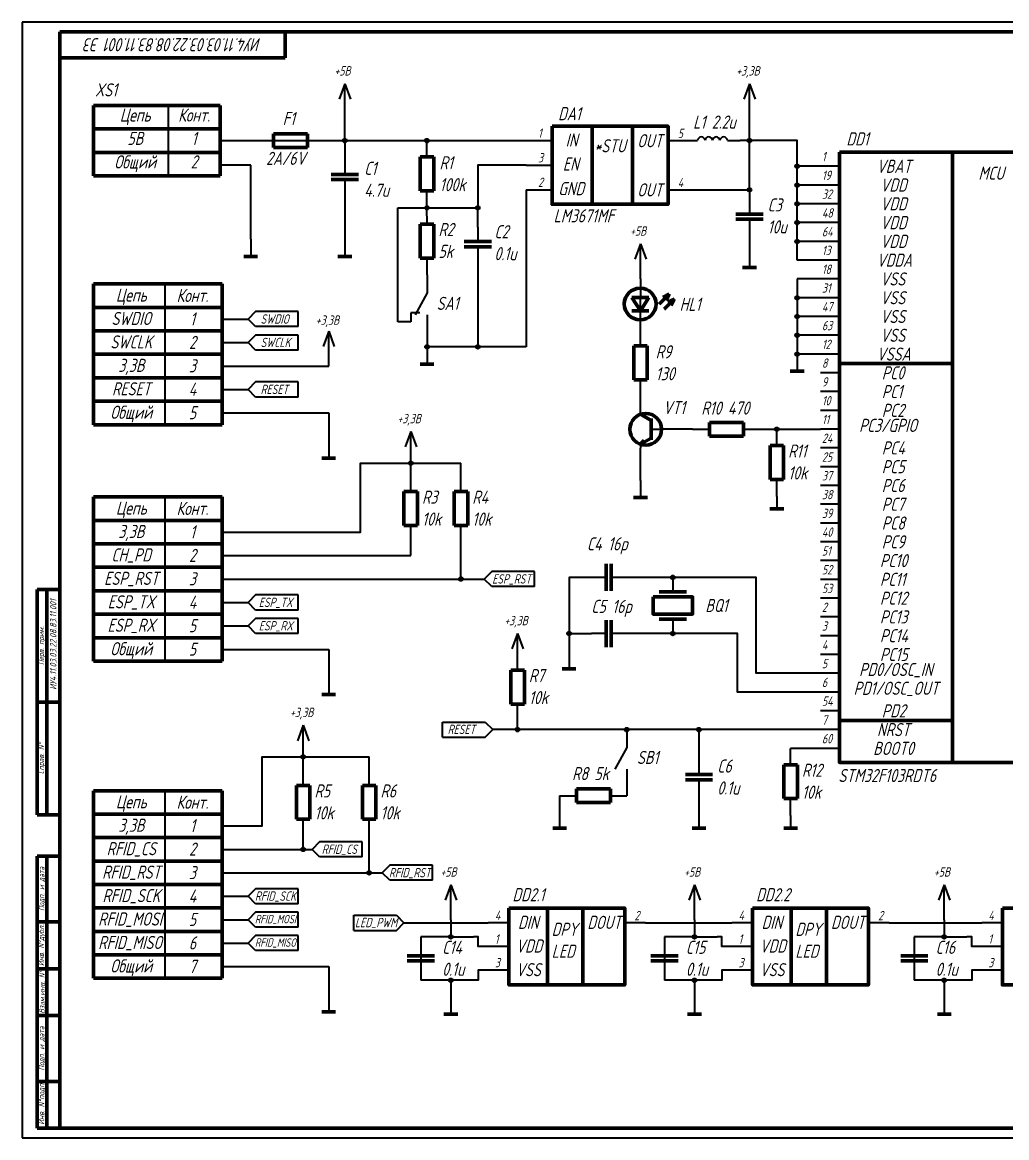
# Model space of a CAD drawing. Header units: millimetres. Extents: x -57 to 784, y 6 to 600.
# Drawn here: x -57 to 468, y 6 to 600 of the extents above; entities that cross this region are included whole.
import ezdxf

# ---------------------------------------------------------------- set-up
doc = ezdxf.new("R2010")
doc.units = ezdxf.units.MM
doc.layers.get('0').update_dxf_attribs({"lineweight": 35})
doc.layers.add('Format', color=7, linetype='Continuous', lineweight=70)
doc.layers.add('Tonk', color=7, linetype='Continuous', lineweight=35)
doc.styles.get("Standard").update_dxf_attribs({"font": '', "width": 0.8, "oblique": 15})
doc.styles.get('Standard').set_extended_font_data('GOST type B')
pattern_1 = [(0, (-50.5334, 0.5446), (0, 6.985), [5.08, -1.905]), (90, (-50.5334, 0.5446), (-6.985, 4e-16), [5.08, -1.905])]

msp = doc.modelspace()

# ---------------------------------------------------------------- hatches: boundary and pattern name
h = msp.add_hatch(color=256)
h.dxf.hatch_style = 1
h.paths.add_polyline_path([(114.01, 536.62), (115.01, 536.62), (116.01, 536.62, 1)])
h.paths.add_polyline_path([(115.01, 536.62), (114.01, 536.62, 0.414214), (115.01, 535.62)])
h.paths.add_polyline_path([(116.01, 536.62), (115.01, 536.62), (115.01, 535.62, 0.414214)])
h = msp.add_hatch(color=256)
h.dxf.hatch_style = 1
h.paths.add_polyline_path([(157.79, 536.62), (158.79, 536.62), (159.79, 536.62, 1)])
h.paths.add_polyline_path([(158.79, 536.62), (157.79, 536.62, 0.414214), (158.79, 535.62)])
h.paths.add_polyline_path([(159.79, 536.62), (158.79, 536.62), (158.79, 535.62, 0.414214)])
h = msp.add_hatch(color=256)
h.dxf.hatch_style = 1
h.paths.add_polyline_path([(329.57, 536.62), (330.57, 536.62), (331.57, 536.62, 1)])
h.paths.add_polyline_path([(330.57, 536.62), (329.57, 536.62, 0.414214), (330.57, 535.62)])
h.paths.add_polyline_path([(331.57, 536.62), (330.57, 536.62), (330.57, 535.62, 0.414214)])
h = msp.add_hatch(color=256)
h.dxf.hatch_style = 1
h.paths.add_polyline_path([(354.96, 522.94, 0.414214), (355.96, 521.94), (355.96, 523.94, 0.414214)])
h.paths.add_polyline_path([(356.96, 522.94, 0.414214), (355.96, 523.94), (355.96, 522.94)])
h.paths.add_polyline_path([(355.96, 521.94, 0.414214), (356.96, 522.94), (355.96, 522.94)])
h = msp.add_hatch()
h.set_pattern_fill('ANGLE', color=256)
h.set_pattern_definition([(0, (-209.8256, 14.222), (0, 6.985), [5.08, -1.905]), (90, (-209.8256, 14.222), (-6.985, 4e-16), [5.08, -1.905])])
h.paths.add_polyline_path([(163.19, 521.68, 0.414214), (162.19, 520.68), (163.19, 520.68)])
h.paths.add_polyline_path([(163.19, 521.68), (163.19, 519.68, 0.414214), (164.19, 520.68, 0.414214)])
h.paths.add_polyline_path([(163.19, 520.68), (162.19, 520.68, 0.414214), (163.19, 519.68)])
h = msp.add_hatch()
h.set_pattern_fill('ANGLE', color=256)
h.set_pattern_definition(pattern_1)
h.paths.add_polyline_path([(162.19, 520.68), (164.19, 520.68, 1)])
h.paths.add_polyline_path([(163.19, 520.68), (162.19, 520.68, 0.414214), (163.19, 519.68)])
h.paths.add_polyline_path([(164.19, 520.68), (163.19, 520.68), (163.19, 519.68, 0.414214)])
h = msp.add_hatch()
h.set_pattern_fill('ANGLE', color=256)
h.set_pattern_definition(pattern_1)
h.paths.add_polyline_path([(162.19, 520.68), (164.19, 520.68, 1)])
h.paths.add_polyline_path([(163.19, 520.68), (162.19, 520.68, 0.414214), (163.19, 519.68)])
h.paths.add_polyline_path([(164.19, 520.68), (163.19, 520.68), (163.19, 519.68, 0.414214)])
h = msp.add_hatch(color=256)
h.dxf.hatch_style = 1
h.paths.add_polyline_path([(329.57, 510.45), (330.57, 510.45), (331.57, 510.45, 1)])
h.paths.add_polyline_path([(330.57, 510.45), (329.57, 510.45, 0.414214), (330.57, 509.45)])
h.paths.add_polyline_path([(331.57, 510.45), (330.57, 510.45), (330.57, 509.45, 0.414214)])
h = msp.add_hatch(color=256)
h.dxf.hatch_style = 1
h.paths.add_polyline_path([(355.96, 513.94, 0.414214), (354.96, 512.94, 0.414214), (355.96, 511.94)])
h.paths.add_polyline_path([(355.96, 513.94), (355.96, 512.94), (356.96, 512.94, 0.414214)])
h.paths.add_polyline_path([(356.96, 512.94), (355.96, 512.94), (355.96, 511.94, 0.414214)])
h = msp.add_hatch()
h.set_pattern_fill('ANGLE', color=256)
h.set_pattern_definition(pattern_1)
h.paths.add_polyline_path([(322.48, 508, 0.414214), (321.48, 507), (322.48, 507)])
h.paths.add_polyline_path([(322.48, 508), (322.48, 506, 0.414214), (323.48, 507, 0.414214)])
h.paths.add_polyline_path([(322.48, 507), (321.48, 507, 0.414214), (322.48, 506)])
h = msp.add_hatch()
h.set_pattern_fill('ANGLE', color=256)
h.set_pattern_definition(pattern_1)
h.paths.add_polyline_path([(322.48, 508, 0.414214), (321.48, 507), (322.48, 507)])
h.paths.add_polyline_path([(322.48, 508), (322.48, 506, 0.414214), (323.48, 507, 0.414214)])
h.paths.add_polyline_path([(322.48, 507), (321.48, 507, 0.414214), (322.48, 506)])
h = msp.add_hatch(color=256)
h.dxf.hatch_style = 1
h.paths.add_polyline_path([(157.8, 500.86), (158.8, 500.86), (159.8, 500.86, 1)])
h.paths.add_polyline_path([(158.8, 500.86), (157.8, 500.86, 0.414214), (158.8, 499.86)])
h.paths.add_polyline_path([(159.8, 500.86), (158.8, 500.86), (158.8, 499.86, 0.414214)])
h = msp.add_hatch(color=256)
h.dxf.hatch_style = 1
h.paths.add_polyline_path([(184.85, 500.85), (185.85, 500.85), (186.85, 500.85, 1)])
h.paths.add_polyline_path([(185.85, 500.85), (184.85, 500.85, 0.414214), (185.85, 499.85)])
h.paths.add_polyline_path([(186.85, 500.85), (185.85, 500.85), (185.85, 499.85, 0.414214)])
h = msp.add_hatch(color=256)
h.dxf.hatch_style = 1
h.paths.add_polyline_path([(355.96, 503.94, 0.414214), (354.96, 502.94, 0.414214), (355.96, 501.94)])
h.paths.add_polyline_path([(355.96, 503.94), (355.96, 502.94), (356.96, 502.94, 0.414214)])
h.paths.add_polyline_path([(356.96, 502.94), (355.96, 502.94), (355.96, 501.94, 0.414214)])
h = msp.add_hatch(color=256)
h.dxf.hatch_style = 1
h.paths.add_polyline_path([(355.96, 493.94, 0.414214), (354.96, 492.94, 0.414214), (355.96, 491.94)])
h.paths.add_polyline_path([(355.96, 493.94), (355.96, 492.94), (356.96, 492.94, 0.414214)])
h.paths.add_polyline_path([(356.96, 492.94), (355.96, 492.94), (355.96, 491.94, 0.414214)])
h = msp.add_hatch(color=256)
h.dxf.hatch_style = 1
h.paths.add_polyline_path([(355.96, 483.94, 0.414214), (354.96, 482.94, 0.414214), (355.96, 481.94)])
h.paths.add_polyline_path([(355.96, 483.94), (355.96, 482.94), (356.96, 482.94, 0.414214)])
h.paths.add_polyline_path([(356.96, 482.94), (355.96, 482.94), (355.96, 481.94, 0.414214)])
h = msp.add_hatch(color=256)
h.dxf.hatch_style = 1
h.paths.add_polyline_path([(355.96, 453.94, 0.414214), (354.96, 452.94, 0.414214), (355.96, 451.94)])
h.paths.add_polyline_path([(355.96, 453.94), (355.96, 452.94), (356.96, 452.94, 0.414214)])
h.paths.add_polyline_path([(356.96, 452.94), (355.96, 452.94), (355.96, 451.94, 0.414214)])
h = msp.add_hatch(color=256)
h.dxf.hatch_style = 1
h.paths.add_polyline_path([(355.96, 443.94, 0.414214), (354.96, 442.94, 0.414214), (355.96, 441.94)])
h.paths.add_polyline_path([(355.96, 443.94), (355.96, 442.94), (356.96, 442.94, 0.414214)])
h.paths.add_polyline_path([(356.96, 442.94), (355.96, 442.94), (355.96, 441.94, 0.414214)])
h = msp.add_hatch(color=256)
h.dxf.hatch_style = 1
h.paths.add_polyline_path([(355.96, 433.94, 0.414214), (354.96, 432.94, 0.414214), (355.96, 431.94)])
h.paths.add_polyline_path([(355.96, 433.94), (355.96, 432.94), (356.96, 432.94, 0.414214)])
h.paths.add_polyline_path([(356.96, 432.94), (355.96, 432.94), (355.96, 431.94, 0.414214)])
h = msp.add_hatch(color=256)
h.dxf.hatch_style = 1
h.paths.add_polyline_path([(157.81, 426.81), (158.81, 426.81), (159.81, 426.81, 1)])
h.paths.add_polyline_path([(158.81, 426.81), (157.81, 426.81, 0.414214), (158.81, 425.81)])
h.paths.add_polyline_path([(159.81, 426.81), (158.81, 426.81), (158.81, 425.81, 0.414214)])
h = msp.add_hatch(color=256)
h.dxf.hatch_style = 1
h.paths.add_polyline_path([(184.85, 426.81), (185.85, 426.81), (186.85, 426.81, 1)])
h.paths.add_polyline_path([(185.85, 426.81), (184.85, 426.81, 0.414214), (185.85, 425.81)])
h.paths.add_polyline_path([(186.85, 426.81), (185.85, 426.81), (185.85, 425.81, 0.414214)])
h = msp.add_hatch(color=256)
h.dxf.hatch_style = 1
h.paths.add_polyline_path([(355.96, 423.94, 0.414214), (354.96, 422.94, 0.414214), (355.96, 421.94)])
h.paths.add_polyline_path([(355.96, 423.94), (355.96, 422.94), (356.96, 422.94, 0.414214)])
h.paths.add_polyline_path([(356.96, 422.94), (355.96, 422.94), (355.96, 421.94, 0.414214)])
h = msp.add_hatch(color=256)
h.dxf.hatch_style = 1
h.paths.add_polyline_path([(344.15, 382.94), (345.15, 382.94), (346.15, 382.94, 1)])
h.paths.add_polyline_path([(345.15, 382.94), (344.15, 382.94, 0.414214), (345.15, 381.94)])
h.paths.add_polyline_path([(346.15, 382.94), (345.15, 382.94), (345.15, 381.94, 0.414214)])
h = msp.add_hatch(color=256)
h.dxf.hatch_style = 1
h.paths.add_polyline_path([(149.13, 364.88), (150.13, 364.88), (151.13, 364.88, 1)])
h.paths.add_polyline_path([(150.13, 364.88), (149.13, 364.88, 0.414214), (150.13, 363.88)])
h.paths.add_polyline_path([(151.13, 364.88), (150.13, 364.88), (150.13, 363.88, 0.414214)])
h = msp.add_hatch()
h.set_pattern_fill('ANGLE', color=256)
h.set_pattern_definition([(0, (31.8485, -201.041), (0, 6.985), [5.08, -1.905]), (90, (31.8485, -201.041), (-6.985, 4e-16), [5.08, -1.905])])
h.paths.add_polyline_path([(244.57, 319.09), (246.57, 319.09, 1)])
h.paths.add_polyline_path([(245.57, 319.09), (244.57, 319.09, 0.414214), (245.57, 318.09)])
h.paths.add_polyline_path([(246.57, 319.09), (245.57, 319.09), (245.57, 318.09, 0.414214)])
h = msp.add_hatch(color=256)
h.dxf.hatch_style = 1
h.paths.add_polyline_path([(175.88, 303.14), (176.88, 303.14), (177.88, 303.14, 1)])
h.paths.add_polyline_path([(176.88, 303.14), (175.88, 303.14, 0.414214), (176.88, 302.14)])
h.paths.add_polyline_path([(177.88, 303.14), (176.88, 303.14), (176.88, 302.14, 0.414214)])
h = msp.add_hatch(color=256)
h.dxf.hatch_style = 1
h.paths.add_polyline_path([(288.76, 304.03), (289.76, 304.03), (290.76, 304.03, 1)])
h.paths.add_polyline_path([(289.76, 304.03), (288.76, 304.03, 0.414214), (289.76, 303.03)])
h.paths.add_polyline_path([(290.76, 304.03), (289.76, 304.03), (289.76, 303.03, 0.414214)])
h = msp.add_hatch(color=256)
h.dxf.hatch_style = 1
h.paths.add_polyline_path([(233.45, 274.1), (234.45, 274.1), (235.45, 274.1, 1)])
h.paths.add_polyline_path([(234.45, 274.1), (233.45, 274.1, 0.414214), (234.45, 273.1)])
h.paths.add_polyline_path([(235.45, 274.1), (234.45, 274.1), (234.45, 273.1, 0.414214)])
h = msp.add_hatch(color=256)
h.dxf.hatch_style = 1
h.paths.add_polyline_path([(288.76, 274.1), (289.76, 274.1), (290.76, 274.1, 1)])
h.paths.add_polyline_path([(289.76, 274.1), (288.76, 274.1, 0.414214), (289.76, 273.1)])
h.paths.add_polyline_path([(290.76, 274.1), (289.76, 274.1), (289.76, 273.1, 0.414214)])
h = msp.add_hatch()
h.set_pattern_fill('ANGLE', color=256)
h.set_pattern_definition([(0, (-68.484, -241.0816), (0, 6.985), [5.08, -1.905]), (90, (-68.484, -241.0816), (-6.985, 4e-16), [5.08, -1.905])])
h.paths.add_polyline_path([(304.53, 266.37, 0.414214), (303.53, 265.37), (304.53, 265.37)])
h.paths.add_polyline_path([(304.53, 266.37), (304.53, 264.37, 0.414214), (305.53, 265.37, 0.414214)])
h.paths.add_polyline_path([(304.53, 265.37), (303.53, 265.37, 0.414214), (304.53, 264.37)])
h = msp.add_hatch(color=256)
h.dxf.hatch_style = 1
h.paths.add_polyline_path([(206.04, 222.94), (207.04, 222.94), (208.04, 222.94, 1)])
h.paths.add_polyline_path([(207.04, 222.94), (206.04, 222.94, 0.414214), (207.04, 221.94)])
h.paths.add_polyline_path([(208.04, 222.94), (207.04, 222.94), (207.04, 221.94, 0.414214)])
h = msp.add_hatch(color=256)
h.dxf.hatch_style = 1
h.paths.add_polyline_path([(264.19, 222.94), (265.19, 222.94), (266.19, 222.94, 1)])
h.paths.add_polyline_path([(265.19, 222.94), (264.19, 222.94, 0.414214), (265.19, 221.94)])
h.paths.add_polyline_path([(266.19, 222.94), (265.19, 222.94), (265.19, 221.94, 0.414214)])
h = msp.add_hatch(color=256)
h.dxf.hatch_style = 1
h.paths.add_polyline_path([(302.67, 222.94), (303.67, 222.94), (304.67, 222.94, 1)])
h.paths.add_polyline_path([(303.67, 222.94), (302.67, 222.94, 0.414214), (303.67, 221.94)])
h.paths.add_polyline_path([(304.67, 222.94), (303.67, 222.94), (303.67, 221.94, 0.414214)])
h = msp.add_hatch(color=256)
h.dxf.hatch_style = 1
h.paths.add_polyline_path([(91.85, 208.44), (92.85, 208.44), (93.85, 208.44, 1)])
h.paths.add_polyline_path([(92.85, 208.44), (91.85, 208.44, 0.414214), (92.85, 207.44)])
h.paths.add_polyline_path([(93.85, 208.44), (92.85, 208.44), (92.85, 207.44, 0.414214)])
h = msp.add_hatch(color=256)
h.dxf.hatch_style = 1
h.paths.add_polyline_path([(91.85, 159.19), (92.85, 159.19), (93.85, 159.19, 1)])
h.paths.add_polyline_path([(92.85, 159.19), (91.85, 159.19, 0.414214), (92.85, 158.19)])
h.paths.add_polyline_path([(93.85, 159.19), (92.85, 159.19), (92.85, 158.19, 0.414214)])
h = msp.add_hatch(color=256)
h.dxf.hatch_style = 1
h.paths.add_polyline_path([(127.01, 146.7), (128.01, 146.7), (129.01, 146.7, 1)])
h.paths.add_polyline_path([(128.01, 146.7), (127.01, 146.7, 0.414214), (128.01, 145.7)])
h.paths.add_polyline_path([(129.01, 146.7), (128.01, 146.7), (128.01, 145.7, 0.414214)])
h = msp.add_hatch(color=256)
h.dxf.hatch_style = 1
h.paths.add_polyline_path([(170.49, 112.59), (171.49, 112.59), (172.49, 112.59, 1)])
h.paths.add_polyline_path([(171.49, 112.59), (170.49, 112.59, 0.414214), (171.49, 111.59)])
h.paths.add_polyline_path([(172.49, 112.59), (171.49, 112.59), (171.49, 111.59, 0.414214)])
h = msp.add_hatch(color=256)
h.dxf.hatch_style = 1
h.paths.add_polyline_path([(300.28, 112.59), (301.28, 112.59), (302.28, 112.59, 1)])
h.paths.add_polyline_path([(301.28, 112.59), (300.28, 112.59, 0.414214), (301.28, 111.59)])
h.paths.add_polyline_path([(302.28, 112.59), (301.28, 112.59), (301.28, 111.59, 0.414214)])
h = msp.add_hatch(color=256)
h.dxf.hatch_style = 1
h.paths.add_polyline_path([(433.33, 112.59), (434.33, 112.59), (435.33, 112.59, 1)])
h.paths.add_polyline_path([(434.33, 112.59), (433.33, 112.59, 0.414214), (434.33, 111.59)])
h.paths.add_polyline_path([(435.33, 112.59), (434.33, 112.59), (434.33, 111.59, 0.414214)])
h = msp.add_hatch(color=256)
h.dxf.hatch_style = 1
h.paths.add_polyline_path([(170.49, 89.46), (171.49, 89.46), (172.49, 89.46, 1)])
h.paths.add_polyline_path([(171.49, 89.46), (170.49, 89.46, 0.414214), (171.49, 88.46)])
h.paths.add_polyline_path([(172.49, 89.46), (171.49, 89.46), (171.49, 88.46, 0.414214)])
h = msp.add_hatch(color=256)
h.dxf.hatch_style = 1
h.paths.add_polyline_path([(300.28, 89.46), (301.28, 89.46), (302.28, 89.46, 1)])
h.paths.add_polyline_path([(301.28, 89.46), (300.28, 89.46, 0.414214), (301.28, 88.46)])
h.paths.add_polyline_path([(302.28, 89.46), (301.28, 89.46), (301.28, 88.46, 0.414214)])
h = msp.add_hatch(color=256)
h.dxf.hatch_style = 1
h.paths.add_polyline_path([(433.33, 89.46), (434.33, 89.46), (435.33, 89.46, 1)])
h.paths.add_polyline_path([(434.33, 89.46), (433.33, 89.46, 0.414214), (434.33, 88.46)])
h.paths.add_polyline_path([(435.33, 89.46), (434.33, 89.46), (434.33, 88.46, 0.414214)])

# ---------------------------------------------------------------- linework, layer by layer
for p, q in [((115.01, 566.92), (112.01, 558.71)), ((115.01, 536.62), (115.01, 566.92)), ((115.01, 566.92), (118.01, 558.71)), ((330.57, 566.92), (327.57, 558.71)), ((330.57, 536.62), (330.57, 566.92)), ((330.57, 566.92), (333.57, 558.71)), ((20.91, 555.35), (20.91, 517.89)), ((48.54, 536.62), (225.47, 536.62)), ((115.01, 536.62), (115.01, 518.62)), ((287.19, 536.62), (302.96, 536.62)), ((64.93, 523.56), (48.54, 523.56)), ((64.93, 484.15), (64.93, 523.56)), ((211.69, 523.54), (225.47, 523.54)), ((355.96, 472.94), (355.96, 522.94)), ((378.44, 522.94), (355.96, 522.94)), ((378.44, 522.94), (368.44, 522.94)), ((115.01, 515.91), (115.01, 508.24)), ((378.44, 512.94), (355.96, 512.94)), ((378.44, 512.94), (368.44, 512.94)), ((115.01, 508.24), (115.01, 484.15)), ((211.69, 510.45), (225.47, 510.45)), ((287.19, 510.45), (299.4, 510.45)), ((330.57, 510.45), (330.57, 497.48)), ((378.44, 502.94), (355.96, 502.94)), ((378.44, 502.94), (368.44, 502.94)), ((330.57, 494.77), (330.57, 487.09)), ((185.85, 490.53), (185.85, 482.85)), ((330.57, 487.09), (330.57, 478.25)), ((378.44, 492.94), (355.96, 492.94)), ((378.44, 492.94), (368.44, 492.94)), ((272.5, 481.62), (269.5, 473.42)), ((272.5, 463.08), (272.5, 481.62)), ((272.5, 481.62), (275.49, 473.42)), ((378.44, 482.94), (355.96, 482.94)), ((378.44, 482.94), (368.44, 482.94)), ((185.85, 480.14), (185.85, 472.46)), ((378.44, 472.94), (355.96, 472.94)), ((378.44, 472.94), (368.44, 472.94)), ((158.81, 465.07), (158.81, 455.56)), ((19.16, 460.29), (19.16, 385.36)), ((272.5, 463.08), (272.5, 453.15)), ((378.44, 462.94), (355.96, 462.94)), ((378.44, 462.94), (368.44, 462.94)), ((158.81, 455.56), (152.47, 443.94)), ((272.5, 445.92), (272.5, 453.15)), ((378.44, 452.94), (355.96, 452.94)), ((378.44, 452.94), (368.44, 452.94)), ((67.53, 445.56), (63.53, 441.56)), ((90.26, 445.56), (67.53, 445.56)), ((90.26, 437.56), (90.26, 445.56)), ((272.5, 435.98), (272.5, 445.92)), ((49.65, 441.56), (63.53, 441.56)), ((67.53, 437.56), (63.53, 441.56)), ((158.81, 443.94), (158.81, 426.81)), ((378.44, 442.94), (355.96, 442.94)), ((378.44, 442.94), (368.44, 442.94)), ((90.26, 437.56), (67.53, 437.56)), ((106.44, 435.12), (103.44, 426.91)), ((106.44, 416.58), (106.44, 435.12)), ((106.44, 435.12), (109.44, 426.91)), ((49.65, 429.07), (63.53, 429.07)), ((67.53, 433.07), (63.53, 429.07)), ((67.53, 425.07), (63.53, 429.07)), ((90.26, 433.07), (67.53, 433.07)), ((90.26, 425.07), (90.26, 433.07)), ((378.44, 432.94), (355.96, 432.94)), ((378.44, 432.94), (368.44, 432.94)), ((90.26, 425.07), (67.53, 425.07)), ((378.44, 422.94), (355.96, 422.94)), ((378.44, 422.94), (368.44, 422.94)), ((49.65, 416.58), (106.44, 416.58)), ((378.44, 412.94), (368.44, 412.94)), ((49.65, 404.09), (63.53, 404.09)), ((67.53, 408.09), (63.53, 404.09)), ((67.53, 400.09), (63.53, 404.09)), ((90.26, 408.09), (67.53, 408.09)), ((90.26, 400.09), (90.26, 408.09)), ((90.26, 400.09), (67.53, 400.09)), ((272.5, 390.89), (272.5, 400.21)), ((378.44, 402.94), (368.44, 402.94)), ((378.44, 392.94), (368.44, 392.94)), ((49.65, 391.6), (106.44, 391.6)), ((150.13, 381.7), (147.13, 373.49)), ((150.13, 366.55), (150.13, 381.7)), ((150.13, 381.7), (153.13, 373.49)), ((278.13, 382.94), (283.75, 382.94)), ((300.26, 382.94), (283.75, 382.94)), ((378.44, 382.94), (368.44, 382.94)), ((272.5, 374.98), (272.5, 372.93)), ((272.5, 355.7), (272.5, 372.93)), ((378.44, 372.94), (368.44, 372.94)), ((378.44, 362.94), (368.44, 362.94)), ((378.44, 352.94), (368.44, 352.94)), ((19.16, 346.85), (19.16, 259.44)), ((378.44, 342.94), (368.44, 342.94)), ((378.44, 332.94), (368.44, 332.94)), ((49.65, 328.12), (106.44, 328.12)), ((378.44, 322.94), (368.44, 322.94)), ((49.65, 315.63), (150.14, 315.63)), ((378.44, 312.94), (368.44, 312.94)), ((49.65, 303.14), (189.29, 303.14)), ((193.29, 307.14), (189.29, 303.14)), ((193.29, 299.14), (189.29, 303.14)), ((216.02, 307.14), (193.29, 307.14)), ((216.02, 299.14), (216.02, 307.14)), ((254.16, 304.03), (246.48, 304.03)), ((264.55, 304.03), (256.87, 304.03)), ((289.76, 304.03), (289.76, 296.35)), ((378.44, 302.94), (368.44, 302.94)), ((216.02, 299.14), (193.29, 299.14)), ((67.53, 294.65), (63.53, 290.65)), ((90.26, 294.65), (67.53, 294.65)), ((90.26, 286.65), (90.26, 294.65)), ((378.44, 292.94), (368.44, 292.94)), ((49.65, 290.65), (63.53, 290.65)), ((67.53, 286.65), (63.53, 290.65)), ((90.26, 286.65), (67.53, 286.65)), ((67.53, 282.17), (63.53, 278.17)), ((90.26, 282.17), (67.53, 282.17)), ((90.26, 274.17), (90.26, 282.17)), ((289.76, 281.78), (289.76, 274.1)), ((378.44, 282.94), (368.44, 282.94)), ((49.65, 278.17), (63.53, 278.17)), ((67.53, 274.17), (63.53, 278.17)), ((90.26, 274.17), (67.53, 274.17)), ((207.04, 274.12), (204.04, 265.92)), ((207.04, 258.98), (207.04, 274.12)), ((207.04, 274.12), (210.03, 265.92)), ((254.16, 274.1), (246.48, 274.1)), ((264.55, 274.1), (256.87, 274.1)), ((378.44, 272.94), (368.44, 272.94)), ((49.65, 265.68), (106.44, 265.68)), ((378.44, 262.94), (368.44, 262.94)), ((378.44, 252.94), (368.44, 252.94)), ((378.44, 242.94), (368.44, 242.94)), ((378.44, 232.94), (368.44, 232.94)), ((167.08, 218.94), (167.08, 226.94)), ((167.08, 226.94), (189.81, 226.94)), ((189.81, 226.94), (193.81, 222.94)), ((92.85, 225.26), (89.85, 217.05)), ((92.85, 210.11), (92.85, 225.26)), ((92.85, 225.26), (95.84, 217.05)), ((189.81, 218.94), (193.81, 222.94)), ((349.8, 222.94), (193.81, 222.94)), ((265.19, 222.94), (265.19, 213.44)), ((303.67, 222.94), (303.67, 206.69)), ((368.44, 222.94), (349.8, 222.94)), ((378.44, 222.94), (368.44, 222.94)), ((167.08, 218.94), (189.81, 218.94)), ((265.19, 213.44), (258.85, 201.82)), ((368.44, 212.94), (352.49, 212.97)), ((378.44, 212.94), (368.44, 212.94)), ((303.67, 206.69), (303.67, 199.01)), ((265.19, 201.82), (265.19, 187.78)), ((303.67, 196.3), (303.67, 188.63)), ((19.16, 190.41), (19.16, 90.51)), ((303.67, 188.63), (303.67, 177.17)), ((101.59, 163.19), (97.59, 159.19)), ((124.32, 163.19), (101.59, 163.19)), ((124.32, 155.19), (124.32, 163.19)), ((49.65, 159.19), (97.59, 159.19)), ((101.59, 155.19), (97.59, 159.19)), ((124.32, 155.19), (101.59, 155.19)), ((139, 150.7), (135, 146.7)), ((161.73, 150.7), (139, 150.7)), ((161.73, 142.7), (161.73, 150.7)), ((49.65, 146.7), (135, 146.7)), ((139, 142.7), (135, 146.7)), ((161.73, 142.7), (139, 142.7)), ((67.53, 138.22), (63.53, 134.22)), ((90.26, 138.22), (67.53, 138.22)), ((90.26, 130.22), (90.26, 138.22)), ((171.49, 140.27), (168.49, 132.06)), ((171.49, 121.73), (171.49, 140.27)), ((171.49, 140.27), (174.48, 132.06)), ((301.28, 140.27), (298.28, 132.06)), ((301.28, 121.73), (301.28, 140.27)), ((301.28, 140.27), (304.28, 132.06)), ((434.33, 140.27), (431.33, 132.06)), ((434.33, 121.73), (434.33, 140.27)), ((434.33, 140.27), (437.33, 132.06)), ((49.65, 134.22), (63.53, 134.22)), ((67.53, 130.22), (63.53, 134.22)), ((67.53, 125.73), (63.53, 121.73)), ((90.26, 130.22), (67.53, 130.22)), ((90.26, 125.73), (67.53, 125.73)), ((90.26, 117.73), (90.26, 125.73)), ((49.65, 121.73), (63.53, 121.73)), ((67.53, 117.73), (63.53, 121.73)), ((119.81, 116.06), (119.81, 124.06)), ((119.81, 124.06), (142.54, 124.06)), ((142.54, 124.06), (146.54, 120.06)), ((142.54, 116.06), (146.54, 120.06)), ((146.54, 120.06), (191.47, 120.06)), ((202.47, 120.06), (191.47, 120.06)), ((275.15, 120.06), (264.15, 120.06)), ((332.27, 120.06), (321.26, 120.06)), ((404.95, 120.06), (393.94, 120.06)), ((465.31, 120.06), (454.31, 120.06)), ((67.53, 113.24), (63.53, 109.24)), ((90.26, 117.73), (67.53, 117.73)), ((90.26, 113.24), (67.53, 113.24)), ((90.26, 105.24), (90.26, 113.24)), ((119.81, 116.06), (142.54, 116.06)), ((49.65, 109.24), (63.53, 109.24)), ((67.53, 105.24), (63.53, 109.24)), ((155.54, 112.59), (155.54, 102.52)), ((202.47, 107.47), (191.47, 107.47)), ((285.34, 112.59), (285.34, 102.52)), ((332.27, 107.47), (321.26, 107.47)), ((418.38, 112.59), (418.38, 102.52)), ((465.31, 107.47), (454.31, 107.47)), ((90.26, 105.24), (67.53, 105.24)), ((49.65, 96.75), (106.44, 96.75)), ((155.54, 99.81), (155.54, 89.46)), ((285.34, 99.81), (285.34, 89.46)), ((418.38, 99.81), (418.38, 89.46)), ((202.47, 94.87), (191.47, 94.87)), ((332.27, 94.87), (321.26, 94.87)), ((465.31, 94.87), (454.31, 94.87))]:
    msp.add_line(p, q)
at = {"lineweight": 70}
for p, q in [((-18.86, 555.35), (48.54, 555.35)), ((-18.86, 555.35), (-18.86, 517.89)), ((48.54, 555.35), (48.54, 517.89)), ((-18.86, 542.87), (48.54, 542.87)), ((-18.86, 530.38), (48.54, 530.38)), ((-18.86, 517.89), (48.54, 517.89)), ((61.26, 474.98), (68.6, 474.98)), ((111.34, 474.98), (118.68, 474.98)), ((326.9, 469.07), (334.24, 469.07)), ((49.65, 460.29), (-18.86, 460.29)), ((-18.86, 460.29), (-18.86, 385.36)), ((49.65, 460.29), (49.65, 385.36)), ((49.65, 447.8), (-18.86, 447.8)), ((49.65, 435.31), (-18.86, 435.31)), ((49.65, 422.82), (-18.86, 422.82)), ((49.65, 422.82), (-18.86, 422.82)), ((155.13, 417.63), (162.48, 417.63)), ((49.65, 410.34), (-18.86, 410.34)), ((49.65, 410.34), (-18.86, 410.34)), ((352.29, 413.77), (359.63, 413.77)), ((49.65, 397.85), (-18.86, 397.85)), ((49.65, 385.36), (-18.86, 385.36)), ((110.11, 367.54), (102.77, 367.54)), ((49.65, 346.85), (-18.86, 346.85)), ((-18.86, 346.85), (-18.86, 259.44)), ((49.65, 346.85), (49.65, 259.44)), ((268.83, 346.52), (276.18, 346.52)), ((341.49, 340.52), (348.83, 340.52)), ((49.65, 334.36), (-18.86, 334.36)), ((49.65, 321.87), (-18.86, 321.87)), ((49.65, 309.39), (-18.86, 309.39)), ((49.65, 309.39), (-18.86, 309.39)), ((49.65, 296.9), (-18.86, 296.9)), ((49.65, 296.9), (-18.86, 296.9)), ((49.65, 284.41), (-18.86, 284.41)), ((49.65, 271.92), (-18.86, 271.92)), ((49.65, 259.44), (-18.86, 259.44)), ((230.77, 255.41), (238.12, 255.41)), ((110.11, 241.62), (102.77, 241.62)), ((49.65, 190.41), (-18.86, 190.41)), ((-18.86, 190.41), (-18.86, 90.51)), ((49.65, 190.41), (49.65, 90.51)), ((49.65, 177.92), (-18.86, 177.92)), ((225.74, 170.53), (233.08, 170.53)), ((300, 170.53), (307.34, 170.53)), ((348.83, 170.53), (356.17, 170.53)), ((49.65, 165.44), (-18.86, 165.44)), ((49.65, 152.95), (-18.86, 152.95)), ((49.65, 152.95), (-18.86, 152.95)), ((49.65, 140.46), (-18.86, 140.46)), ((49.65, 140.46), (-18.86, 140.46)), ((49.65, 127.97), (-18.86, 127.97)), ((49.65, 115.48), (-18.86, 115.48)), ((49.65, 103), (-18.86, 103)), ((49.65, 90.51), (-18.86, 90.51)), ((110.11, 72.69), (102.77, 72.69)), ((167.81, 71.5), (175.16, 71.5)), ((297.61, 71.5), (304.95, 71.5)), ((430.66, 71.5), (438, 71.5))]:
    msp.add_line(p, q, dxfattribs=at)
at = {"lineweight": 35}
for p, q in [((158.8, 527.95), (158.79, 536.62)), ((158.8, 500.85), (158.8, 509.88)), ((158.81, 492.18), (158.8, 500.85)), ((64.93, 484.15), (64.93, 474.98)), ((115.01, 484.15), (115.01, 474.98)), ((330.57, 478.25), (330.57, 469.07)), ((158.81, 465.07), (158.81, 474.11)), ((355.96, 462.94), (355.96, 413.77)), ((272.5, 427.31), (272.5, 435.98)), ((158.81, 426.81), (158.81, 417.63)), ((272.5, 400.21), (272.5, 409.24)), ((106.44, 391.6), (106.44, 367.54)), ((300.26, 382.94), (309.3, 382.94)), ((327.36, 382.94), (368.44, 382.94)), ((345.16, 374.27), (345.15, 382.94)), ((150.14, 349.7), (150.13, 366.55)), ((176.88, 349.7), (176.87, 364.88)), ((272.5, 355.7), (272.5, 346.52)), ((345.16, 347.17), (345.16, 356.2)), ((345.16, 347.17), (345.16, 340.52)), ((150.14, 315.63), (150.14, 331.63)), ((176.88, 303.14), (176.88, 331.63)), ((106.44, 265.68), (106.44, 241.62)), ((207.04, 254.64), (207.03, 263.31)), ((234.45, 262.05), (234.45, 255.41)), ((207.04, 222.94), (207.04, 236.57)), ((92.85, 193.26), (92.85, 210.11)), ((128.01, 193.26), (128, 208.44)), ((352.5, 204.27), (352.49, 212.94)), ((229.41, 187.77), (238.45, 187.77)), ((256.51, 187.77), (265.19, 187.78)), ((352.5, 177.17), (352.5, 186.2)), ((92.85, 159.19), (92.85, 175.2)), ((128.01, 146.7), (128.01, 175.2)), ((229.41, 177.17), (229.41, 170.53)), ((303.67, 177.17), (303.67, 170.53)), ((352.5, 177.17), (352.5, 170.53)), ((106.44, 96.75), (106.44, 72.69)), ((171.49, 80.68), (171.49, 71.5)), ((301.28, 80.68), (301.28, 71.5)), ((434.33, 80.68), (434.33, 71.5))]:
    msp.add_line(p, q, dxfattribs=at)
for points in [[(171.49, 121.73), (171.49, 112.59), (183.52, 112.59)], [(301.28, 121.73), (301.28, 112.59), (313.32, 112.59)], [(434.33, 121.73), (434.33, 112.59), (446.36, 112.59)], [(183.52, 89.46), (171.49, 89.46), (171.49, 71.89)], [(313.32, 89.46), (301.28, 89.46), (301.28, 71.89)], [(446.36, 89.46), (434.33, 89.46), (434.33, 71.89)]]:
    msp.add_lwpolyline(points)
for centre in [(115.01, 536.62), (158.79, 536.62), (330.57, 536.62), (355.96, 522.94), (330.57, 510.45), (355.96, 512.94), (158.8, 500.86), (185.85, 500.85), (355.96, 502.94), (355.96, 492.94), (355.96, 482.94), (355.96, 452.94), (355.96, 442.94), (355.96, 432.94), (158.81, 426.81), (185.85, 426.81), (355.96, 422.94), (345.15, 382.94), (150.13, 364.88), (176.88, 303.14), (289.76, 304.03), (234.45, 274.1), (289.76, 274.1), (207.04, 222.94), (265.19, 222.94), (303.67, 222.94), (92.85, 208.44), (92.85, 159.19), (128.01, 146.7), (171.49, 112.59), (301.28, 112.59), (434.33, 112.59), (171.49, 89.46), (301.28, 89.46), (434.33, 89.46)]:
    msp.add_circle(centre, 1)
at = {"layer": 'Format', "lineweight": 35}
for p, q in [((784.23, 599.64), (-56.77, 599.64)), ((-56.77, 599.64), (-56.77, 5.64)), ((-56.77, 5.64), (784.23, 5.64))]:
    msp.add_line(p, q, dxfattribs=at)
at = {"layer": 'Format'}
for p, q in [((-36.77, 594.64), (-36.77, 594.64)), ((83.23, 580.64), (83.23, 594.64)), ((246.79, 544.29), (246.79, 502.78)), ((268.33, 544.29), (268.33, 502.78)), ((95.09, 540.24), (77.03, 540.24)), ((77.03, 540.24), (77.03, 533.01)), ((95.09, 540.24), (95.09, 533.01)), ((77.03, 533.01), (95.09, 533.01)), ((438.67, 530.53), (438.67, 205.5)), ((155.18, 527.95), (155.18, 509.88)), ((155.18, 527.95), (162.41, 527.95)), ((162.41, 509.88), (162.41, 527.95)), ((122.24, 518.62), (107.78, 518.62)), ((122.24, 515.91), (107.78, 515.91)), ((155.18, 509.88), (162.41, 509.88)), ((337.8, 497.48), (323.34, 497.48)), ((337.8, 494.77), (323.34, 494.77)), ((155.19, 492.18), (155.19, 474.11)), ((155.19, 492.18), (162.42, 492.18)), ((162.42, 474.11), (162.42, 492.18)), ((193.08, 482.85), (178.62, 482.85)), ((193.08, 480.14), (178.62, 480.14)), ((155.19, 474.11), (162.42, 474.11)), ((277.01, 453.15), (267.98, 453.15)), ((267.98, 453.15), (272.5, 445.92)), ((277.01, 453.15), (272.5, 445.92)), ((282.43, 449.53), (287.85, 454.95)), ((284.39, 453.22), (287.85, 454.95)), ((285.14, 446.82), (290.56, 452.24)), ((286.12, 451.49), (287.85, 454.95)), ((287.1, 450.51), (290.56, 452.24)), ((288.83, 448.78), (290.56, 452.24)), ((277.01, 445.92), (267.98, 445.92)), ((268.89, 427.31), (268.89, 409.24)), ((268.89, 427.31), (276.12, 427.31)), ((276.12, 409.24), (276.12, 427.31)), ((378.44, 417.87), (438.67, 417.87)), ((268.89, 409.24), (276.12, 409.24)), ((272.5, 390.89), (278.13, 387.65)), ((278.13, 382.94), (278.13, 388.56)), ((327.36, 386.55), (309.3, 386.55)), ((309.3, 386.55), (309.3, 379.32)), ((327.36, 386.55), (327.36, 379.32)), ((278.13, 377.31), (278.13, 382.94)), ((272.5, 374.98), (278.13, 378.23)), ((272.5, 374.98), (274.49, 376.97)), ((272.5, 374.98), (275.22, 375.71)), ((309.3, 379.32), (327.36, 379.32)), ((341.54, 374.27), (341.54, 356.2)), ((341.54, 374.27), (348.77, 374.27)), ((348.77, 356.2), (348.77, 374.27)), ((341.54, 356.2), (348.77, 356.2)), ((146.53, 349.7), (146.53, 331.63)), ((146.53, 349.7), (153.75, 349.7)), ((153.75, 331.63), (153.75, 349.7)), ((173.27, 349.7), (173.27, 331.63)), ((173.27, 349.7), (180.5, 349.7)), ((180.5, 331.63), (180.5, 349.7)), ((146.53, 331.63), (153.75, 331.63)), ((173.27, 331.63), (180.5, 331.63)), ((254.16, 296.81), (254.16, 311.26)), ((256.87, 296.81), (256.87, 311.26)), ((296.99, 296.35), (282.53, 296.35)), ((254.16, 266.88), (254.16, 281.33)), ((256.87, 266.88), (256.87, 281.33)), ((296.99, 281.78), (282.53, 281.78)), ((203.43, 254.64), (203.43, 236.57)), ((203.43, 254.64), (210.65, 254.64)), ((210.65, 236.57), (210.65, 254.64)), ((203.43, 236.57), (210.65, 236.57)), ((378.44, 227.87), (438.67, 227.87)), ((348.88, 204.27), (348.88, 186.2)), ((348.88, 204.27), (356.11, 204.27)), ((356.11, 186.2), (356.11, 204.27)), ((310.9, 199.01), (296.44, 199.01)), ((310.9, 196.3), (296.44, 196.3)), ((89.24, 193.26), (89.24, 175.2)), ((89.24, 193.26), (96.47, 193.26)), ((96.47, 175.2), (96.47, 193.26)), ((124.4, 193.26), (124.4, 175.2)), ((124.4, 193.26), (131.62, 193.26)), ((131.62, 175.2), (131.62, 193.26)), ((256.51, 191.38), (238.45, 191.38)), ((238.45, 191.38), (238.45, 184.16)), ((256.51, 191.38), (256.51, 184.16)), ((238.45, 184.16), (256.51, 184.16)), ((348.88, 186.2), (356.11, 186.2)), ((89.24, 175.2), (96.47, 175.2)), ((124.4, 175.2), (131.62, 175.2)), ((223.01, 127.94), (223.01, 87)), ((241.84, 127.94), (241.84, 87)), ((352.81, 127.94), (352.81, 87)), ((371.63, 127.94), (371.63, 87)), ((162.77, 102.52), (148.31, 102.52)), ((292.56, 102.52), (278.11, 102.52)), ((425.61, 102.52), (411.16, 102.52)), ((162.77, 99.81), (148.31, 99.81)), ((292.56, 99.81), (278.11, 99.81)), ((425.61, 99.81), (411.16, 99.81)), ((-43.77, 10.64), (-48.77, 10.64))]:
    msp.add_line(p, q, dxfattribs=at)
at = {"layer": 'Format', "lineweight": 70}
for p, q in [((-36.77, 594.64), (-36.77, 10.64)), ((-36.77, 594.64), (779.23, 594.64)), ((-36.77, 580.64), (83.23, 580.64)), ((-48.77, 297.64), (-48.77, 177.64)), ((-43.77, 297.64), (-48.77, 297.64)), ((-43.77, 297.64), (-36.77, 297.64)), ((-43.77, 177.64), (-43.77, 297.64)), ((-36.77, 237.64), (-48.77, 237.64)), ((-48.77, 177.64), (-43.77, 177.64)), ((-36.77, 177.64), (-43.77, 177.64)), ((-48.77, 10.64), (-48.77, 155.64)), ((-48.77, 155.64), (-43.77, 155.64)), ((-43.77, 155.64), (-43.77, 10.64)), ((-43.77, 155.64), (-36.77, 155.64)), ((-48.77, 120.64), (-36.77, 120.64)), ((-48.77, 95.64), (-36.77, 95.64)), ((-48.77, 70.64), (-36.77, 70.64)), ((-48.77, 35.64), (-36.77, 35.64)), ((-43.77, 10.64), (779.23, 10.64))]:
    msp.add_line(p, q, dxfattribs=at)
at = {"layer": 'Format'}
for points in [[(225.47, 544.29), (287.19, 544.29), (287.19, 502.78), (225.47, 502.78)], [(378.44, 530.53), (548.1, 530.53), (548.1, 205.5), (378.44, 205.5)], [(279.23, 293.66), (300.29, 293.66), (300.29, 284.47), (279.23, 284.47)], [(202.47, 127.94), (264.15, 127.94), (264.15, 87), (202.47, 87)], [(332.27, 127.94), (393.94, 127.94), (393.94, 87), (332.27, 87)], [(465.31, 127.94), (526.99, 127.94), (526.99, 87), (465.31, 87)]]:
    msp.add_lwpolyline(points, close=True, dxfattribs=at)
for centre in [(272.35, 449.64), (275.32, 382.94)]:
    msp.add_circle(centre, 8.44, dxfattribs=at)
at = {"layer": 'Tonk'}
for p, q in [((211.69, 510.45), (211.69, 426.81)), ((143.24, 500.85), (158.8, 500.86)), ((143.24, 440.13), (143.24, 500.85)), ((185.85, 490.53), (185.85, 500.85)), ((150.15, 440.13), (143.24, 440.13)), ((154.92, 444.93), (150.15, 444.93)), ((150.15, 444.93), (150.15, 440.13)), ((289.76, 304.03), (264.55, 304.03)), ((234.45, 274.1), (234.45, 262.05)), ((289.76, 274.1), (264.55, 274.1)), ((229.41, 187.77), (229.41, 177.17)), ((275.15, 120.06), (321.26, 120.06)), ((404.95, 120.06), (454.31, 120.06)), ((171.49, 112.59), (155.54, 112.59)), ((301.28, 112.59), (285.34, 112.59)), ((434.33, 112.59), (418.38, 112.59)), ((155.54, 102.52), (155.54, 99.81)), ((285.34, 102.52), (285.34, 99.81)), ((418.38, 102.52), (418.38, 99.81)), ((171.49, 89.46), (155.54, 89.46)), ((301.28, 89.46), (285.34, 89.46)), ((434.33, 89.46), (418.38, 89.46))]:
    msp.add_line(p, q, dxfattribs=at)
for points in [[(299.4, 510.45), (330.57, 510.45), (330.57, 536.62)], [(318.79, 536.62), (325.64, 536.62)], [(355.96, 522.94), (355.96, 536.62), (325.64, 536.62)], [(211.69, 523.54), (185.85, 523.54), (185.85, 500.85)], [(158.8, 500.85), (185.85, 500.85), (185.85, 500.85)], [(185.85, 472.46), (185.85, 426.81)], [(211.69, 426.81), (158.81, 426.81)], [(106.44, 328.12), (123.46, 328.12), (123.46, 364.86), (176.87, 364.88)], [(246.48, 304.03), (234.45, 304.03), (234.45, 274.1), (246.48, 274.1)], [(368.44, 252.94), (334.18, 252.94), (334.18, 304.03), (289.76, 304.03)], [(368.44, 242.94), (324.18, 242.94), (324.18, 274.1), (289.76, 274.1)], [(49.65, 171.68), (70.92, 171.68), (70.92, 208.42), (128, 208.44)], [(191.47, 107.47), (186.11, 107.47), (186.11, 112.59), (183.52, 112.59)], [(321.26, 107.47), (315.91, 107.47), (315.91, 112.59), (313.32, 112.59)], [(454.31, 107.47), (448.96, 107.47), (448.96, 112.59), (446.36, 112.59)], [(191.47, 94.87), (186.11, 94.87), (186.11, 89.46), (183.52, 89.46)], [(321.26, 94.87), (315.91, 94.87), (315.91, 89.46), (313.32, 89.46)], [(454.31, 94.87), (448.96, 94.87), (448.96, 89.46), (446.36, 89.46)]]:
    msp.add_lwpolyline(points, dxfattribs=at)
for centre in [(304.94, 536.62), (308.89, 536.62), (312.85, 536.62), (316.81, 536.62)]:
    msp.add_arc(centre, 1.98, 0, 180, dxfattribs=at)

# ---------------------------------------------------------------- texts
at = {"attachment_point": 5}
for s, insert, char_height, width, rotation in [('{\\C0;ИУ4.11.03.03.22.08.83.11.001 Э3}', (23.55, 587.71), 7, 129.4139, 180), ('{\\C0;ИУ4.11.03.03.22.08.83.11.001}', (-40.32, 268.29), 3.5, 129.4139, 90), ('Перв. прим.', (-46.27, 267.64), 3, 60, 90), ('{\\fISOCPEUR|b0|i0|c204|p34;Справ}. N°', (-46.27, 207.64), 3, 60, 90), ('Подп. и дата', (-46.27, 138.14), 3, 35, 90), ('{\\fISOCPEUR|b0|i0|c204|p34;Инв}. N°{\\fISOCPEUR|b0|i0|c204|p34;дубл}.', (-46.27, 108.14), 3, 25, 90), ('{\\fISOCPEUR|b0|i0|c204|p34;Взам}.{\\fISOCPEUR|b0|i0|c204|p34;инв}. N°', (-46.27, 83.14), 3, 27.3602, 90), ('Подп. и дата', (-46.27, 53.14), 3, 35, 90), ('{\\fISOCPEUR|b0|i0|c204|p34;Инв}. N°{\\fISOCPEUR|b0|i0|c204|p34;подп}.', (-46.27, 23.88), 3, 26.6565, 90)]:
    msp.add_mtext(s, dxfattribs=dict(at, insert=insert, char_height=char_height, width=width, rotation=rotation))
at = {"attachment_point": 1}
for s, width, gutter_width, heights, insert, char_height in [('+5В', 23.8343, 12.5, [0], (109.48, 576.29), 5), ('+3,3В', 23.8343, 12.5, [0], (323.5, 576.29), 5), ('XS1', 18.8271, 13.14, [4.06], (-18, 567.14), 7), ('DA1', 18.8271, 13.14, [4.06], (228.61, 554.49), 7), ('F1', 11.4683, 12.5, [0], (81.93, 551.92), 7), ('L1 2.2u', 35.2381, 12.5, [20.59], (300.55, 550.01), 7), ('1', 7.76, 12.5, [0], (217.94, 543.09), 5), ('5', 7.76, 12.5, [0], (292.35, 542.98), 5), ('DD1', 18.8271, 13.14, [4.06], (382.18, 541.04), 7), ('IN', 26.8129, 12.5, [0], (232.64, 540.44), 7), ('*STU', 18.8271, 13.14, [4.06], (247.99, 537.37), 7), ('OUT', 26.8129, 12.5, [0], (270.76, 540.07), 7), ('2А/6V', 35.3971, 12.5, [0], (73.09, 530.7), 7), ('3', 7.76, 12.5, [0], (217.94, 530.01), 5), ('1', 7.76, 12.5, [0], (369.18, 530.63), 5), ('C1\\P4.7u', 11.4683, 12.5, [0], (125.35, 525.38), 7), ('R1\\P100k', 11.4683, 12.5, [0], (165.46, 528.34), 7), ('EN', 26.8129, 12.5, [0], (231.16, 527.65), 7), ('VBAT', 11.3528, 12.5, [0], (398.3, 526.46), 7), ('MCU', 18.8271, 13.14, [4.06], (452.52, 522.79), 7), ('2', 7.76, 12.5, [0], (217.94, 516.92), 5), ('4', 7.76, 12.5, [0], (292.35, 516.82), 5), ('19', 7.76, 12.5, [0], (369.18, 520.63), 5), ('GND', 26.8129, 12.5, [0], (228.71, 514.57), 7), ('OUT', 26.8129, 12.5, [0], (270.76, 513.9), 7), ('VDD', 11.3528, 12.5, [0], (400.25, 516.46), 7), ('C3\\P10u', 11.4683, 12.5, [0], (340.2, 505.88), 7), ('32', 7.76, 12.5, [0], (369.18, 510.63), 5), ('VDD', 11.3528, 12.5, [0], (400.25, 506.46), 7), ('LM3671MF', 18.8271, 13.14, [4.06], (226.23, 500.08), 7), ('48', 7.76, 12.5, [0], (369.18, 500.63), 5), ('VDD', 11.3528, 12.5, [0], (400.25, 496.46), 7), ('R2\\P5k', 11.4683, 12.5, [0], (164.91, 492.8), 7), ('C2\\P0.1u', 11.4683, 12.5, [0], (194.68, 491.6), 7), ('+5В', 23.8343, 12.5, [0], (266.97, 490.99), 5), ('64', 7.76, 12.5, [0], (369.18, 490.63), 5), ('VDD', 11.3528, 12.5, [0], (400.25, 486.46), 7), ('13', 7.76, 12.5, [0], (369.18, 480.63), 5), ('VDDA', 11.3528, 12.5, [0], (398.3, 476.46), 7), ('18', 7.76, 12.5, [0], (369.18, 470.63), 5), ('VSS', 11.3528, 12.5, [0], (400.25, 466.46), 7), ('31', 7.76, 12.5, [0], (369.18, 460.63), 5), ('SA1', 11.4683, 12.5, [0], (163.91, 453.46), 7), ('HL1', 11.4683, 12.5, [0], (293.35, 452.94), 7), ('VSS', 11.3528, 12.5, [0], (400.25, 456.46), 7), ('47', 7.76, 12.5, [0], (369.18, 450.63), 5), ('VSS', 11.3528, 12.5, [0], (400.25, 446.46), 7), ('SWDIO', 22.7307, 12.5, [0], (70.16, 444.13), 5), ('+3,3В', 23.8343, 12.5, [0], (99.51, 443.53), 5), ('63', 7.76, 12.5, [0], (369.18, 440.63), 5), ('VSS', 11.3528, 12.5, [0], (400.25, 436.46), 7), ('SWCLK', 22.7307, 12.5, [0], (70.16, 431.64), 5), ('12', 7.76, 12.5, [0], (369.18, 430.63), 5), ('R9\\P130', 11.4683, 12.5, [0], (280.6, 427.64), 7), ('VSSA', 11.3528, 12.5, [0], (398.3, 426.46), 7), ('8', 7.76, 12.5, [0], (369.18, 420.63), 5), ('PC0', 11.3528, 12.5, [0], (401.07, 416.46), 7), ('9', 7.76, 12.5, [0], (369.18, 410.63), 5), ('RESET', 22.7307, 12.5, [0], (70.16, 406.66), 5), ('PC1', 11.3528, 12.5, [0], (401.07, 406.46), 7), ('10', 7.76, 12.5, [0], (369.18, 400.63), 5), ('VT1', 7.9033, 12.92, [0], (284.55, 397.95), 7), ('R10 470', 31.1509, 12.5, [11], (304.9, 397.7), 7), ('PC2', 11.3528, 12.5, [0], (401.07, 396.46), 7), ('+3,3В', 23.8343, 12.5, [0], (143.06, 391.07), 5), ('11', 7.76, 12.5, [0], (369.18, 390.63), 5), ('PС3/GPIO', 11.3528, 12.5, [0], (388.97, 388.48), 7), ('24', 7.76, 12.5, [0], (369.18, 380.63), 5), ('R11\\P10k', 11.4683, 12.5, [0], (351.17, 374.82), 7), ('PC4', 11.3528, 12.5, [0], (401.07, 376.46), 7), ('25', 7.76, 12.5, [0], (369.18, 370.63), 5), ('PC5', 11.3528, 12.5, [0], (401.07, 366.46), 7), ('37', 7.76, 12.5, [0], (369.18, 360.63), 5), ('PC6', 11.3528, 12.5, [0], (401.07, 356.46), 7), ('38', 7.76, 12.5, [0], (369.18, 350.63), 5), ('R3\\P10k', 11.4683, 12.5, [0], (156.15, 350.26), 7), ('R4\\P10k', 11.4683, 12.5, [0], (182.89, 350.26), 7), ('PC7', 11.3528, 12.5, [0], (401.07, 346.46), 7), ('39', 7.76, 12.5, [0], (369.18, 340.63), 5), ('PC8', 11.3528, 12.5, [0], (401.07, 336.46), 7), ('40', 7.76, 12.5, [0], (369.18, 330.63), 5), ('C4 16p', 34.7552, 12.5, [11.29], (243.98, 325.4), 7), ('PC9', 11.3528, 12.5, [0], (401.07, 326.46), 7), ('51', 7.76, 12.5, [0], (369.18, 320.63), 5), ('PC10', 11.3528, 12.5, [0], (400.07, 316.46), 7), ('52', 7.76, 12.5, [0], (369.18, 310.63), 5), ('ESP_RST', 22.7307, 12.5, [0], (193.52, 305.71), 5), ('PC11', 11.3528, 12.5, [0], (400.07, 306.46), 7), ('53', 7.76, 12.5, [0], (369.18, 300.63), 5), ('ESP_TX', 22.7307, 12.5, [0], (69.18, 293.22), 5), ('C5 16p', 42.9997, 12.5, [8.55], (246.29, 292.06), 7), ('BQ1', 11.4683, 12.5, [0], (307.05, 292.57), 7), ('PC12', 11.3528, 12.5, [0], (400.07, 296.46), 7), ('2', 7.76, 12.5, [0], (369.18, 290.63), 5), ('PC13', 11.3528, 12.5, [0], (400.07, 286.46), 7), ('ESP_RX', 22.7307, 12.5, [0], (69.18, 280.74), 5), ('+3,3В', 23.8343, 12.5, [0], (199.97, 283.49), 5), ('3', 7.76, 12.5, [0], (369.18, 280.63), 5), ('PC14', 11.3528, 12.5, [0], (400.07, 276.46), 7), ('4', 7.76, 12.5, [0], (369.18, 270.63), 5), ('PC15', 11.3528, 12.5, [0], (400.07, 266.46), 7), ('5', 7.76, 12.5, [0], (369.18, 260.63), 5), ('PD0/OSC_IN', 11.3528, 12.5, [0], (388.97, 258.48), 7), ('R7\\P10k', 9.9968, 12.5, [0], (213.05, 255.19), 7), ('6', 7.76, 12.5, [0], (369.18, 250.63), 5), ('PD1/OSC_OUT', 11.3528, 12.5, [0], (386.04, 248.48), 7), ('54', 7.76, 12.5, [0], (369.18, 240.63), 5), ('+3,3В', 23.8343, 12.5, [0], (85.78, 234.63), 5), ('PD2', 11.3528, 12.5, [0], (401.07, 236.46), 7), ('7', 7.76, 12.5, [0], (369.18, 230.63), 5), ('NRST', 11.3528, 12.5, [0], (398.51, 226.46), 7), ('RESET', 22.7307, 12.5, [0], (169.79, 225.59), 5), ('60', 7.76, 12.5, [0], (369.18, 220.63), 5), ('BOOT0', 11.3528, 12.5, [0], (396.45, 216.46), 7), ('SB1', 11.4683, 12.5, [0], (270.61, 211.63), 7), ('R8 5k', 30.8093, 12.5, [14.36], (236.08, 203.04), 7), ('C6\\P0.1u', 11.4683, 12.5, [0], (313.4, 207.05), 7), ('R12\\P10k', 11.4683, 12.5, [0], (358.51, 204.83), 7), ('STM32F103RDT6', 18.8271, 13.14, [4.06], (377.91, 202.01), 7), ('R5\\P10k', 11.4683, 12.5, [0], (98.87, 193.82), 7), ('R6\\P10k', 11.4683, 12.5, [0], (134.02, 193.82), 7), ('RFID_CS', 22.7307, 12.5, [0], (102.73, 161.76), 5), ('RFID_RST', 22.7307, 12.5, [0], (138.53, 149.27), 5), ('+5В', 23.8343, 12.5, [0], (165.95, 149.64), 5), ('+5В', 23.8343, 12.5, [0], (295.75, 149.64), 5), ('+5В', 23.8343, 12.5, [0], (428.8, 149.64), 5), ('RFID_SCK', 22.7307, 12.5, [0], (67.13, 136.79), 5), ('DD2.1', 18.8271, 13.14, [4.06], (204.28, 138.54), 7), ('DD2.2', 18.8271, 13.14, [4.06], (334.07, 138.54), 7), ('4', 7.76, 12.5, [0], (194.94, 126.53), 5), ('2', 7.76, 12.5, [0], (269.31, 126.43), 5), ('4', 7.76, 12.5, [0], (324.73, 126.53), 5), ('2', 7.76, 12.5, [0], (399.11, 126.43), 5), ('4', 7.76, 12.5, [0], (457.78, 126.53), 5), ('RFID_MOSI', 17.9661, 12.5, [0], (67.13, 124.3), 4.5), ('LED_PWM', 22.7307, 12.5, [0], (120.41, 122.71), 5), ('DIN', 26.8129, 12.5, [0], (207.23, 123.81), 7), ('DPY\\PLED', 26.8129, 12.5, [0], (225.21, 120.12), 7), ('DOUT', 26.8129, 12.5, [0], (244.18, 123.81), 7), ('DIN', 26.8129, 12.5, [0], (337.02, 123.81), 7), ('DPY\\PLED', 26.8129, 12.5, [0], (355, 120.12), 7), ('DOUT', 26.8129, 12.5, [0], (373.97, 123.81), 7), ('1', 7.76, 12.5, [0], (194.94, 113.94), 5), ('1', 7.76, 12.5, [0], (324.73, 113.94), 5), ('1', 7.76, 12.5, [0], (457.78, 113.94), 5), ('RFID_MISO', 17.9661, 12.5, [0], (67.13, 111.81), 4.5), ('C14\\P0.1u', 11.4683, 12.5, [0], (166.87, 110.52), 7), ('VDD', 26.8129, 12.5, [0], (206.14, 111.21), 7), ('C15\\P0.1u', 11.4683, 12.5, [0], (296.67, 110.52), 7), ('VDD', 26.8129, 12.5, [0], (335.93, 111.21), 7), ('C16\\P0.1u', 11.4683, 12.5, [0], (429.71, 110.52), 7), ('3', 7.76, 12.5, [0], (194.94, 101.34), 5), ('3', 7.76, 12.5, [0], (324.73, 101.34), 5), ('3', 7.76, 12.5, [0], (457.78, 101.34), 5), ('VSS', 26.8129, 12.5, [0], (206.14, 98.62), 7), ('VSS', 26.8129, 12.5, [0], (335.93, 98.62), 7)]:
    msp.add_mtext_dynamic_manual_height_columns(s, width=width, gutter_width=gutter_width, heights=heights, dxfattribs=dict(at, insert=insert, char_height=char_height))
at = {"lineweight": 70, "char_height": 7, "attachment_point": 2}
for s, insert, width in [('Цепь', (3.36, 553.78), 28.3899), ('Конт.', (34.72, 553.78), 24.4715), ('5В', (3.36, 541.29), 28.3899), ('1', (34.72, 541.29), 24.4715), ('Общий', (3.36, 528.8), 28.3899), ('2', (34.72, 528.8), 24.4715), ('Цепь', (1.27, 457.9), 34.8983), ('Конт.', (33.85, 457.67), 27.3336), ('SWDIO', (1.27, 445.42), 34.8983), ('1', (33.85, 445.18), 27.3336), ('SWCLK', (1.27, 432.93), 34.8983), ('2', (33.85, 432.69), 27.3336), ('3,3В', (1.27, 420.44), 34.8983), ('3', (33.85, 420.21), 27.3336), ('RESET', (1.27, 407.95), 34.8983), ('4', (33.85, 407.72), 27.3336), ('Общий', (1.27, 395.47), 34.8983), ('5', (33.85, 395.23), 27.3336), ('Цепь', (1.27, 344.47), 34.8983), ('Конт.', (33.85, 344.23), 27.3336), ('3,3В', (1.27, 331.98), 34.8983), ('1', (33.85, 331.74), 27.3336), ('СH_PD', (1.27, 319.49), 34.8983), ('2', (33.85, 319.26), 27.3336), ('ESP_RST', (1.27, 307), 34.8983), ('3', (33.85, 306.77), 27.3336), ('ESP_TX', (1.27, 294.52), 34.8983), ('4', (33.85, 294.28), 27.3336), ('ESP_RX', (1.27, 282.03), 34.8983), ('5', (33.85, 281.79), 27.3336), ('Общий', (1.27, 269.54), 34.8983), ('5', (33.85, 269.31), 27.3336), ('Цепь', (1.27, 188.03), 34.8983), ('Конт.', (33.85, 187.79), 27.3336), ('3,3В', (1.27, 175.54), 34.8983), ('1', (33.85, 175.31), 27.3336), ('RFID_CS', (1.27, 163.05), 34.8983), ('2', (33.85, 162.82), 27.3336), ('RFID_RST', (1.27, 150.57), 34.8983), ('3', (33.85, 150.33), 27.3336), ('RFID_SCK', (1.27, 138.08), 34.8983), ('4', (33.85, 137.84), 27.3336), ('RFID_MOSI', (0.63, 125.59), 34.8983), ('5', (33.85, 125.35), 27.3336), ('RFID_MISO', (0.63, 113.1), 34.8983), ('6', (33.85, 112.87), 27.3336), ('Общий', (1.27, 100.61), 34.8983), ('7', (33.85, 100.38), 27.3336)]:
    msp.add_mtext(s, dxfattribs=dict(at, insert=insert, width=width))

doc.saveas('drawing.dxf')
